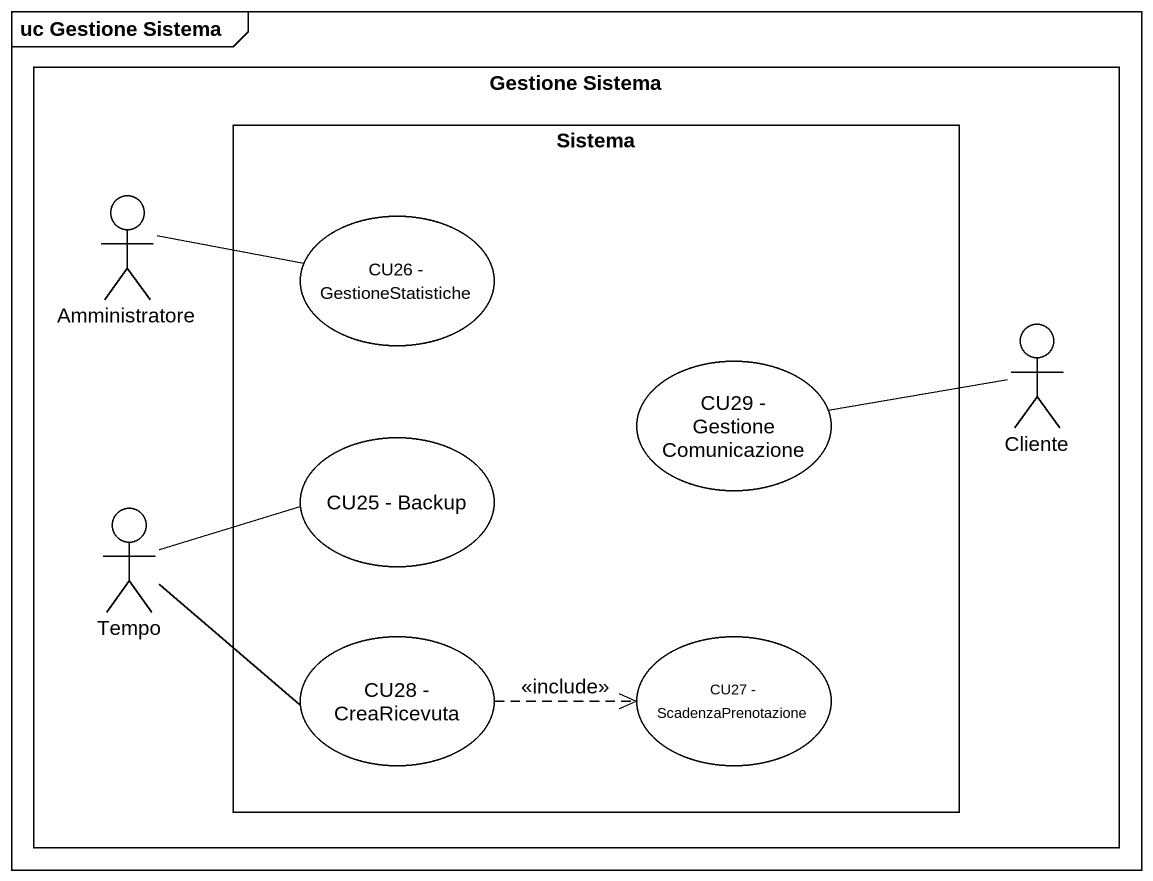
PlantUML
@startuml
mainframe uc Gestione Sistema
rectangle "Gestione Sistema" as Gestione_Sistema {
  rectangle Sistema {
    usecase "CU26 - GestioneStatistiche" as CU26_GestioneStatistiche
    usecase "CU29 - GestioneComunicazione" as CU29_GestioneComunicazione
    usecase "CU25 - Backup" as CU25_Backup
    usecase "CU28 - CreaRicevuta" as CU28_CreaRicevuta
    usecase "CU27 - ScadenzaPrenotazione" as CU27_ScadenzaPrenotazione
  }
  actor Amministratore
  actor Cliente
  actor Tempo
}
Amministratore -right- CU26_GestioneStatistiche
Cliente -left- CU29_GestioneComunicazione
Tempo -right- CU25_Backup
Tempo -right- CU28_CreaRicevuta
CU28_CreaRicevuta .right.> CU27_ScadenzaPrenotazione : <<include>>
@enduml
